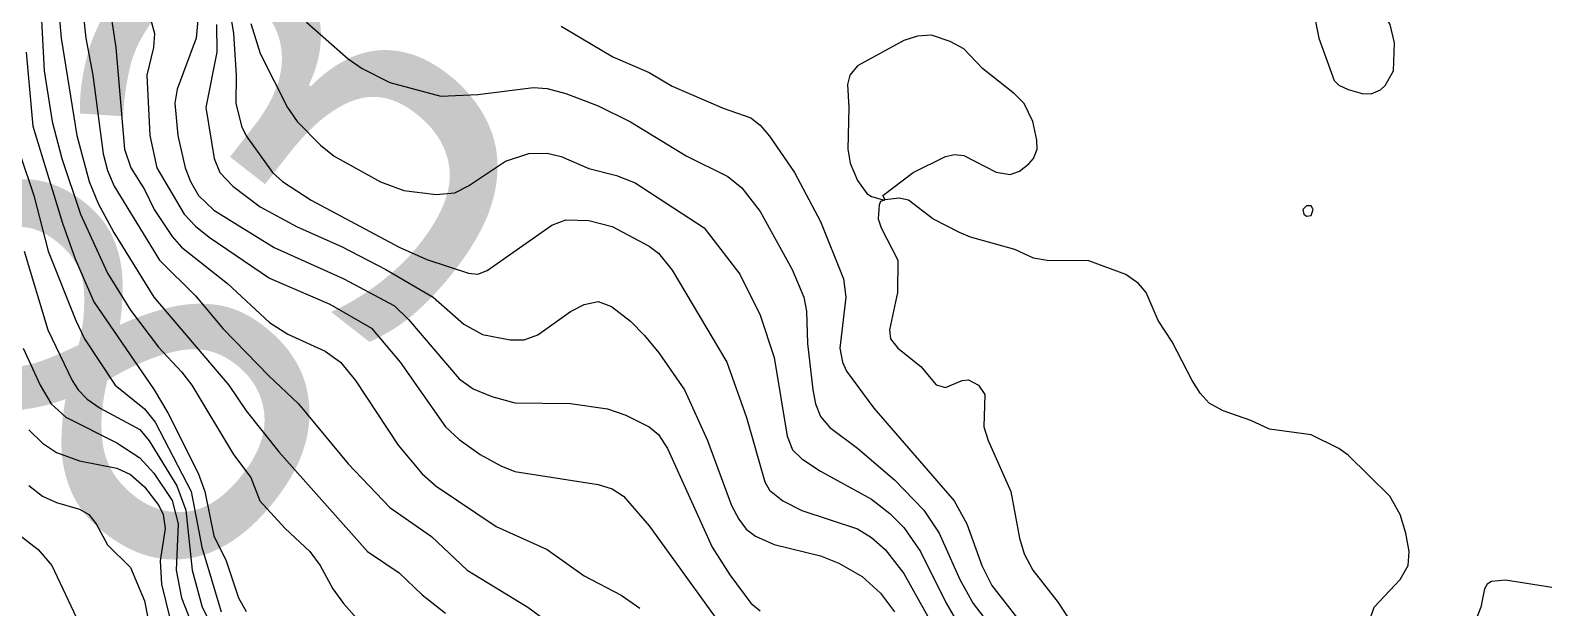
# Model space of a CAD drawing. Extents: x 474277 to 475042, y 254928 to 255625.
# Drawn here: x 474694.77 to 474719.95, y 255586.85 to 255596.42 of the extents above; entities that cross this region are included whole.
import ezdxf

# ---------------------------------------------------------------- set-up
doc = ezdxf.new("R2010")
doc.units = 0
doc.header["$MEASUREMENT"] = 0
doc.layers.add('BaseMapV2_DTM_export_MonNov09090547073261 — entities', color=1, linetype='CONTINUOUS')
doc.styles.get("Standard").update_dxf_attribs({"font": 'romans.shx'})

msp = doc.modelspace()

# ---------------------------------------------------------------- linework, layer by layer
at = {"layer": 'BaseMapV2_DTM_export_MonNov09090547073261 — entities', "color": 15, "linetype": 'Continuous', "true_color": 0xb7484b}
for points in [[(474695.185, 255597.442, 85.5), (474695.28, 255596.292, 85.5), (474695.54, 255594.682, 85.5), (474695.745, 255593.915, 85.5), (474695.896, 255593.555, 85.5), (474696.156, 255593.071, 85.5), (474696.815, 255591.998, 85.5), (474698.057, 255590.541, 85.5), (474698.349, 255590.116, 85.5), (474698.886, 255589.436, 85.5), (474700.354, 255587.781, 85.5), (474700.88, 255587.428, 85.5), (474701.263, 255587.065, 85.5), (474701.646, 255586.763, 85.5)], [(474695.978, 255597.519, 85), (474696.187, 255596.138, 85), (474696.332, 255594.452, 85), (474696.435, 255594.145, 85), (474696.662, 255593.787, 85), (474696.825, 255593.455, 85), (474697.123, 255593.008, 85), (474697.276, 255592.831, 85), (474698.037, 255592.228, 85), (474698.733, 255591.578, 85), (474699.039, 255591.387, 85), (474699.653, 255591.103, 85), (474699.907, 255590.925, 85), (474700.155, 255590.618, 85), (474700.864, 255589.544, 85), (474701.263, 255589.072, 85), (474701.493, 255588.865, 85), (474702.49, 255588.2, 85), (474703.333, 255587.816, 85), (474703.947, 255587.382, 85), (474704.56, 255587.062, 85), (474704.867, 255586.846, 85)], [(474696.556, 255597.365, 84.75), (474696.827, 255596.369, 84.75), (474696.81, 255596.138, 84.75), (474696.704, 255595.678, 84.75), (474696.75, 255594.682, 84.75), (474696.869, 255594.145, 84.75), (474697.319, 255593.378, 84.75), (474697.506, 255593.179, 84.75), (474697.736, 255592.996, 84.75), (474698.733, 255592.313, 84.75), (474699.73, 255591.886, 84.75), (474700.42, 255591.484, 84.75), (474700.895, 255590.925, 84.75), (474701.65, 255589.851, 84.75), (474701.876, 255589.638, 84.75), (474702.221, 255589.391, 84.75), (474702.567, 255589.201, 84.75), (474702.797, 255589.111, 84.75), (474704.177, 255588.895, 84.75), (474704.407, 255588.823, 84.75), (474704.596, 255588.701, 84.75), (474705.02, 255588.21, 84.75), (474706.158, 255586.631, 84.75)], [(474716.982, 255595.37, 83), (474717.135, 255595.438, 83), (474717.212, 255595.509, 83), (474717.35, 255595.755, 83), (474717.366, 255596.215, 83), (474717.294, 255596.522, 83), (474717.154, 255596.752, 83), (474716.752, 255597.063, 83), (474716.522, 255597.196, 83), (474716.368, 255597.203, 83), (474716.215, 255597.101, 83), (474716.089, 255596.829, 83), (474716.054, 255596.599, 83), (474716.11, 255596.292, 83), (474716.368, 255595.591, 83), (474716.445, 255595.515, 83), (474716.598, 255595.444, 83), (474716.828, 255595.378, 83), (474716.982, 255595.37, 83)], [(474695.606, 255597.059, 85.25), (474695.692, 255596.292, 85.25), (474695.806, 255595.678, 85.25), (474695.978, 255594.375, 85.25), (474696.049, 255594.099, 85.25), (474696.163, 255593.838, 85.25), (474696.91, 255592.611, 85.25), (474697.506, 255592.024, 85.25), (474697.966, 255591.476, 85.25), (474698.721, 255590.694, 85.25), (474699.213, 255590.234, 85.25), (474700.036, 255589.238, 85.25), (474700.726, 255588.512, 85.25), (474701.416, 255588.032, 85.25), (474702.009, 255587.474, 85.25), (474703.011, 255586.861, 85.25), (474703.41, 255586.568, 85.25)], [(474698.038, 255596.982, 84), (474698.135, 255596.369, 84), (474698.18, 255595.678, 84), (474698.174, 255595.218, 84), (474698.269, 255594.835, 84), (474698.349, 255594.675, 84), (474698.784, 255594.068, 84), (474698.951, 255593.915, 84), (474699.423, 255593.608, 84), (474700.88, 255592.828, 84), (474701.34, 255592.623, 84), (474702.03, 255592.4, 84), (474702.183, 255592.384, 84), (474702.337, 255592.443, 84), (474703.41, 255593.195, 84), (474703.64, 255593.282, 84), (474704.023, 255593.272, 84), (474704.407, 255593.173, 84), (474705.02, 255592.847, 84), (474705.174, 255592.73, 84), (474705.404, 255592.448, 84), (474706.309, 255590.925, 84), (474706.632, 255590.004, 84), (474706.937, 255588.941, 84), (474707.014, 255588.801, 84), (474707.236, 255588.624, 84), (474707.55, 255588.464, 84), (474708.471, 255588.159, 84), (474708.701, 255588.015, 84), (474708.931, 255587.814, 84), (474709.237, 255587.418, 84), (474709.978, 255586.094, 84)], [(474694.94, 255596.905, 85.75), (474695.003, 255595.755, 85.75), (474695.132, 255594.912, 85.75), (474695.292, 255594.298, 85.75), (474695.601, 255593.378, 85.75), (474696.049, 255592.397, 85.75), (474696.432, 255591.785, 85.75), (474696.893, 255591.171, 85.75), (474697.276, 255590.764, 85.75), (474697.445, 255590.541, 85.75), (474698.135, 255589.391, 85.75), (474698.425, 255589.008, 85.75), (474698.575, 255588.624, 85.75), (474698.99, 255588.164, 85.75), (474699.403, 255587.781, 85.75), (474699.575, 255587.551, 85.75), (474699.781, 255587.167, 85.75), (474699.96, 255586.92, 85.75), (474700.349, 255586.477, 85.75)], [(474697.546, 255596.599, 84.5), (474697.521, 255596.292, 84.5), (474697.204, 255595.448, 84.5), (474697.166, 255595.218, 84.5), (474697.217, 255594.682, 84.5), (474697.335, 255594.145, 84.5), (474697.422, 255593.915, 84.5), (474697.556, 255593.685, 84.5), (474697.813, 255593.443, 84.5), (474698.809, 255592.822, 84.5), (474699.963, 255592.305, 84.5), (474700.803, 255591.855, 84.5), (474701.033, 255591.631, 84.5), (474701.876, 255590.646, 84.5), (474702.106, 255590.48, 84.5), (474702.413, 255590.353, 84.5), (474702.797, 255590.247, 84.5), (474703.717, 255590.236, 84.5), (474704.33, 255590.147, 84.5), (474704.637, 255590.044, 84.5), (474705.023, 255589.851, 84.5), (474705.174, 255589.724, 84.5), (474705.327, 255589.49, 84.5), (474706.063, 255587.857, 84.5), (474706.355, 255587.397, 84.5), (474706.707, 255586.928, 84.5), (474706.86, 255586.802, 84.5)], [(474697.855, 255596.522, 84.25), (474697.861, 255596.062, 84.25), (474697.679, 255595.142, 84.25), (474697.817, 255594.298, 84.25), (474697.913, 255594.068, 84.25), (474698.124, 255593.838, 84.25), (474698.579, 255593.497, 84.25), (474699.193, 255593.166, 84.25), (474699.925, 255592.841, 84.25), (474700.661, 255592.458, 84.25), (474701.443, 255591.998, 84.25), (474701.953, 255591.554, 84.25), (474702.26, 255591.382, 84.25), (474702.72, 255591.291, 84.25), (474702.95, 255591.291, 84.25), (474703.18, 255591.378, 84.25), (474703.717, 255591.763, 84.25), (474703.947, 255591.879, 84.25), (474704.177, 255591.926, 84.25), (474704.395, 255591.845, 84.25), (474704.713, 255591.603, 84.25), (474704.944, 255591.367, 84.25), (474705.184, 255591.078, 84.25), (474705.605, 255590.464, 84.25), (474705.99, 255589.621, 84.25), (474706.384, 255588.548, 84.25), (474706.504, 255588.318, 84.25), (474706.63, 255588.154, 84.25), (474706.784, 255588.036, 84.25), (474707.09, 255587.902, 84.25), (474707.857, 255587.712, 84.25), (474708.164, 255587.589, 84.25), (474708.547, 255587.37, 84.25), (474708.854, 255587.094, 84.25), (474709.084, 255586.783, 84.25)], [(474698.426, 255596.539, 83.75), (474698.579, 255596.04, 83.75), (474699.029, 255595.142, 83.75), (474699.193, 255594.911, 83.75), (474699.576, 255594.519, 83.75), (474699.806, 255594.34, 83.75), (474700.573, 255593.912, 83.75), (474700.956, 255593.766, 83.75), (474701.493, 255593.703, 83.75), (474701.8, 255593.73, 83.75), (474702.03, 255593.844, 83.75), (474702.643, 255594.256, 83.75), (474703.027, 255594.38, 83.75), (474703.333, 255594.389, 83.75), (474703.563, 255594.331, 83.75), (474704.023, 255594.133, 83.75), (474704.483, 255594.018, 83.75), (474704.79, 255593.893, 83.75), (474705.932, 255593.148, 83.75), (474706.525, 255592.381, 83.75), (474706.86, 255591.699, 83.75), (474707.093, 255591.001, 83.75), (474707.307, 255589.698, 83.75), (474707.397, 255589.469, 83.75), (474707.55, 255589.321, 83.75), (474707.857, 255589.116, 83.75), (474708.701, 255588.651, 83.75), (474709.007, 255588.415, 83.75), (474709.237, 255588.182, 83.75), (474709.513, 255587.781, 83.75), (474709.935, 255586.937, 83.75), (474710.157, 255586.556, 83.75)], [(474699.346, 255596.56, 83.5), (474700.036, 255595.954, 83.5), (474700.266, 255595.791, 83.5), (474700.726, 255595.558, 83.5), (474701.57, 255595.335, 83.5), (474702.183, 255595.361, 83.5), (474703.103, 255595.478, 83.5), (474703.333, 255595.457, 83.5), (474703.64, 255595.376, 83.5), (474704.177, 255595.173, 83.5), (474704.713, 255594.909, 83.5), (474705.634, 255594.344, 83.5), (474706.324, 255594, 83.5), (474706.554, 255593.81, 83.5), (474706.86, 255593.42, 83.5), (474707.391, 255592.458, 83.5), (474707.584, 255591.998, 83.5), (474707.627, 255591.768, 83.5), (474707.646, 255591.231, 83.5), (474707.732, 255590.464, 83.5), (474707.776, 255590.234, 83.5), (474707.857, 255590.024, 83.5), (474708.011, 255589.838, 83.5), (474708.471, 255589.495, 83.5), (474709.084, 255588.971, 83.5), (474709.57, 255588.471, 83.5), (474709.827, 255588.087, 83.5), (474710.166, 255587.321, 83.5), (474710.388, 255586.919, 83.5), (474711.201, 255585.864, 83.5)], [(474703.563, 255596.493, 83.25), (474704.422, 255595.985, 83.25), (474705.02, 255595.724, 83.25), (474705.404, 255595.499, 83.25), (474706.247, 255595.136, 83.25), (474706.707, 255594.974, 83.25), (474706.86, 255594.853, 83.25), (474707.014, 255594.671, 83.25), (474707.428, 255594.068, 83.25), (474707.857, 255593.256, 83.25), (474708.241, 255592.305, 83.25), (474708.28, 255591.998, 83.25), (474708.179, 255591.155, 83.25), (474708.223, 255590.925, 83.25), (474708.29, 255590.771, 83.25), (474708.743, 255590.158, 83.25), (474710.071, 255588.624, 83.25), (474710.283, 255588.241, 83.25), (474710.53, 255587.551, 83.25), (474710.694, 255587.22, 83.25), (474711.693, 255585.941, 83.25)], [(474716.951, 255586.631, 83), (474717.031, 255586.861, 83), (474717.461, 255587.321, 83), (474717.593, 255587.551, 83), (474717.611, 255587.781, 83), (474717.554, 255588.087, 83), (474717.458, 255588.394, 83), (474717.287, 255588.701, 83), (474716.598, 255589.379, 83), (474716.445, 255589.489, 83), (474715.985, 255589.715, 83), (474715.295, 255589.81, 83), (474714.988, 255589.954, 83), (474714.528, 255590.114, 83), (474714.298, 255590.245, 83), (474714.145, 255590.408, 83), (474714.013, 255590.618, 83), (474713.685, 255591.257, 83), (474713.453, 255591.615, 83), (474713.255, 255592.075, 83), (474713.125, 255592.228, 83), (474712.918, 255592.374, 83), (474712.304, 255592.602, 83), (474711.614, 255592.61, 83), (474711.384, 255592.647, 83), (474711.078, 255592.792, 83), (474710.344, 255592.995, 83), (474710.161, 255593.071, 83), (474709.717, 255593.301, 83), (474709.314, 255593.607, 83), (474709.161, 255593.641, 83), (474708.931, 255593.616, 83), (474708.889, 255593.685, 83), (474709.391, 255594.066, 83), (474709.927, 255594.33, 83), (474710.081, 255594.363, 83), (474710.234, 255594.347, 83), (474710.771, 255594.071, 83), (474711.001, 255594.036, 83), (474711.154, 255594.091, 83), (474711.308, 255594.209, 83), (474711.384, 255594.299, 83), (474711.447, 255594.452, 83), (474711.444, 255594.605, 83), (474711.378, 255594.912, 83), (474711.231, 255595.209, 83), (474711.072, 255595.372, 83), (474710.541, 255595.792, 83), (474710.234, 255596.115, 83), (474710.004, 255596.241, 83), (474709.697, 255596.342, 83), (474709.467, 255596.329, 83), (474709.237, 255596.253, 83), (474708.471, 255595.834, 83), (474708.346, 255595.678, 83), (474708.308, 255595.525, 83), (474708.328, 255595.142, 83), (474708.311, 255594.452, 83), (474708.35, 255594.222, 83), (474708.471, 255593.933, 83), (474708.624, 255593.717, 83), (474708.701, 255593.668, 83), (474708.918, 255593.608, 83), (474708.854, 255593.587, 83), (474708.829, 255593.531, 83), (474708.814, 255593.301, 83), (474708.862, 255593.148, 83), (474709.139, 255592.611, 83), (474709.135, 255592.075, 83), (474709.003, 255591.461, 83), (474709.016, 255591.308, 83), (474709.141, 255591.155, 83), (474709.519, 255590.848, 83), (474709.774, 255590.544, 83), (474709.927, 255590.501, 83), (474710.205, 255590.618, 83), (474710.311, 255590.627, 83), (474710.478, 255590.541, 83), (474710.58, 255590.388, 83), (474710.564, 255589.851, 83), (474710.638, 255589.621, 83), (474711.012, 255588.778, 83), (474711.154, 255588.006, 83), (474711.231, 255587.744, 83), (474711.378, 255587.474, 83), (474711.797, 255586.937, 83), (474712.341, 255586.094, 83)], [(474694.701, 255596.062, 86), (474694.816, 255594.835, 86), (474695.302, 255593.225, 86), (474695.512, 255592.636, 86), (474695.824, 255591.921, 86), (474696.825, 255590.464, 86), (474697.049, 255590.081, 86), (474697.55, 255589.084, 86), (474697.66, 255588.778, 86), (474697.813, 255588.045, 86), (474698.013, 255587.627, 86), (474698.221, 255587.014, 86), (474698.349, 255586.791, 86)], [(474694.6, 255594.375, 86.25), (474694.829, 255593.685, 86.25), (474695.066, 255592.765, 86.25), (474695.523, 255591.615, 86.25), (474695.671, 255591.308, 86.25), (474696.178, 255590.541, 86.25), (474696.662, 255590.15, 86.25), (474696.839, 255589.928, 86.25), (474697.436, 255588.778, 86.25), (474697.613, 255587.857, 86.25), (474697.933, 255586.784, 86.25)], [(474715.985, 255593.354, 83), (474716.02, 255593.455, 83), (474715.985, 255593.514, 83), (474715.908, 255593.517, 83), (474715.845, 255593.455, 83), (474715.862, 255593.378, 83), (474715.908, 255593.342, 83), (474715.985, 255593.354, 83)], [(474694.668, 255592.765, 86.5), (474695.063, 255591.461, 86.5), (474695.464, 255590.618, 86.5), (474695.565, 255590.464, 86.5), (474695.715, 255590.311, 86.5), (474695.931, 255590.158, 86.5), (474696.586, 255589.804, 86.5), (474696.739, 255589.617, 86.5), (474697.199, 255588.872, 86.5), (474697.35, 255588.471, 86.5), (474697.451, 255587.474, 86.5), (474697.616, 255586.861, 86.5), (474697.771, 255586.554, 86.5)], [(474694.653, 255591.155, 86.75), (474694.937, 255590.541, 86.75), (474695.115, 255590.234, 86.75), (474695.359, 255590.01, 86.75), (474696.202, 255589.583, 86.75), (474696.586, 255589.337, 86.75), (474696.816, 255589.083, 86.75), (474697.123, 255588.63, 86.75), (474697.22, 255588.241, 86.75), (474697.19, 255587.474, 86.75), (474697.273, 255587.014, 86.75), (474697.423, 255586.631, 86.75)], [(474694.746, 255589.803, 87), (474694.976, 255589.578, 87), (474695.206, 255589.423, 87), (474695.589, 255589.288, 87), (474696.202, 255589.164, 87), (474696.432, 255589.061, 87), (474696.662, 255588.857, 87), (474696.9, 255588.548, 87), (474696.973, 255588.394, 87), (474697.007, 255588.164, 87), (474696.922, 255587.627, 87), (474696.942, 255587.244, 87), (474697.094, 255586.631, 87)], [(474694.746, 255588.877, 87.25), (474694.974, 255588.701, 87.25), (474695.206, 255588.596, 87.25), (474695.589, 255588.486, 87.25), (474695.742, 255588.397, 87.25), (474695.865, 255588.241, 87.25), (474696.049, 255587.893, 87.25), (474696.432, 255587.52, 87.25), (474696.662, 255586.963, 87.25), (474696.776, 255586.401, 87.25)], [(474694.439, 255588.175, 87.5), (474694.899, 255587.814, 87.5), (474695.127, 255587.551, 87.5), (474695.667, 255586.401, 87.5)], [(474719.972, 255587.186, 83), (474719.205, 255587.307, 83), (474718.975, 255587.285, 83), (474718.903, 255587.244, 83), (474718.858, 255587.167, 83), (474718.793, 255586.861, 83), (474718.646, 255586.477, 83)]]:
    msp.add_polyline3d(points, dxfattribs=at)

# ---------------------------------------------------------------- texts
at = {"layer": 'BaseMapV2_DTM_export_MonNov09090547073261 — entities', "color": 250, "true_color": 0x323232, "insert": (474697.219, 255586.573), "char_height": 0.2, "width": 17.61571, "attachment_point": 7, "rotation": 52.0336}
msp.add_mtext('\\fOpen Sans|i0|b0;\\H7.02279;83\\~m', dxfattribs=at)

doc.saveas('drawing.dxf')
